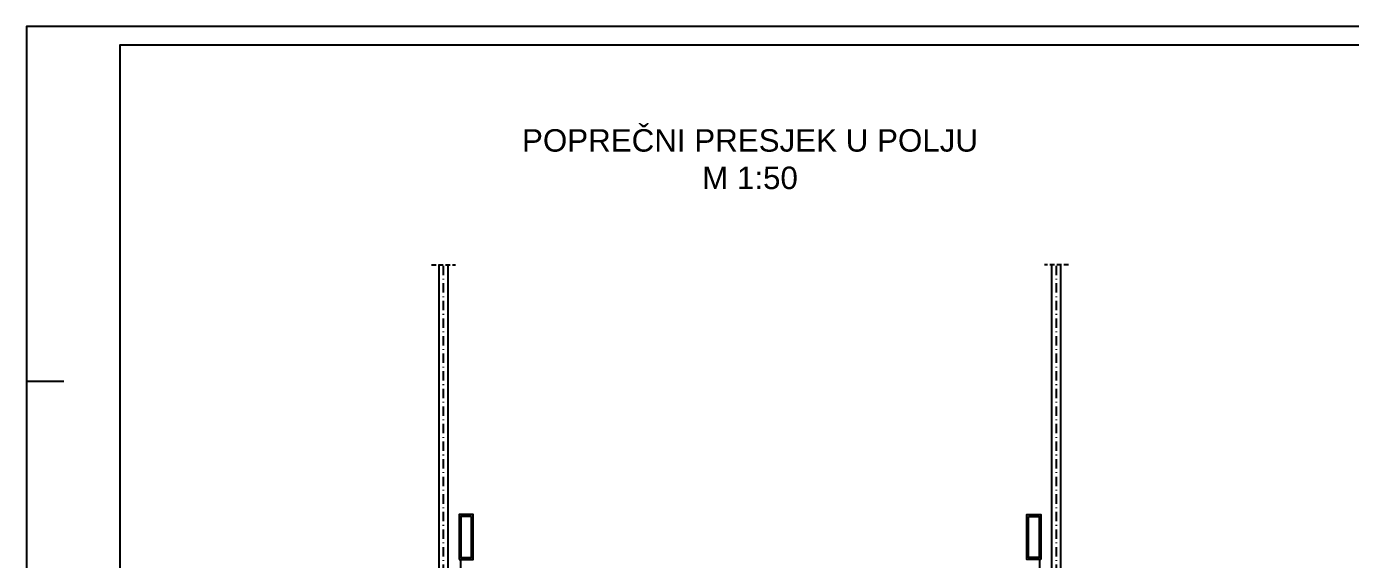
# Model space of a CAD drawing. Header units: millimetres. Extents: x -1571 to 3041, y 35 to 2455.
# Drawn here: x -1571 to 201, y 1743 to 2455 of the extents above; entities that cross this region are included whole.
import ezdxf

# ---------------------------------------------------------------- set-up
doc = ezdxf.new("R2010")
doc.units = ezdxf.units.MM
doc.header["$LTSCALE"] = 50
doc.header["$MEASUREMENT"] = 0
doc.linetypes.add('CRTA_TOČKA', pattern=[0.47, 0.25, -0.1, 0.02, -0.1])
doc.linetypes.add('HIDDEN2', pattern=[0.1875, 0.125, -0.0625])
for name, color, linetype in [('BETON', 7, 'Continuous'), ('BETON tanko', 40, 'Continuous'), ('FILE', 8, 'Continuous'), ('NEVIDLJIVO', 9, 'HIDDEN2'), ('OSI', 2, 'CRTA_TOČKA'), ('POM', 9, 'Continuous'), ('Tekst', 3, 'Continuous')]:
    doc.layers.add(name, color=color, linetype=linetype)
doc.styles.get("Standard").update_dxf_attribs({"font": 'ARIAL.TTF'})

msp = doc.modelspace()

# ---------------------------------------------------------------- linework, layer by layer
at = {"layer": 'BETON'}
for points in [[(-1570.5, 506.5), (3040.7, 506.5), (3040.7, 2455.4), (-1570.5, 2455.4)], [(-1445.5, 531.5), (3015.7, 531.5), (3015.7, 2430.4), (-1445.5, 2430.4)]]:
    msp.add_lwpolyline(points, close=True, dxfattribs=at)
at = {"layer": 'BETON tanko'}
for p, q in [((-1018.5, 1412.3), (-1018.5, 2136.8)), ((-1006.5, 1412.3), (-1006.5, 2136.8)), ((-198.5, 1412.3), (-198.5, 2136.8)), ((-186.5, 1412.3), (-186.5, 2136.8)), ((-989.7, 1743.2), (-989.7, 1371.2)), ((-215.2, 1743.2), (-215.2, 1371.2))]:
    msp.add_line(p, q, dxfattribs=at)
for points in [[(-991.7, 1743.2), (-972.7, 1743.2), (-972.7, 1803.2), (-991.7, 1803.2)], [(-213.2, 1743.2), (-232.2, 1743.2), (-232.2, 1803.2), (-213.2, 1803.2)]]:
    msp.add_lwpolyline(points, close=True, dxfattribs=at)
at = {"layer": 'FILE'}
msp.add_line((-1570.5, 1981.5), (-1520.5, 1981.5), dxfattribs=at)
at = {"layer": 'NEVIDLJIVO'}
for p, q in [((-1028.5, 2136.8), (-996.5, 2136.8)), ((-176.5, 2136.8), (-208.5, 2136.8))]:
    msp.add_line(p, q, dxfattribs=at)
at = {"layer": 'OSI'}
for p, q in [((-1012.5, 1042.3), (-1012.5, 2136.8)), ((-192.5, 1042.3), (-192.5, 2136.8))]:
    msp.add_line(p, q, dxfattribs=at)
at = {"layer": 'POM'}
for points in [[(-975, 1800.7), (-989.4, 1800.7), (-989.4, 1745.7), (-975, 1745.7)], [(-229.9, 1800.7), (-215.6, 1800.7), (-215.6, 1745.7), (-229.9, 1745.7)]]:
    msp.add_lwpolyline(points, close=True, dxfattribs=at)

# ---------------------------------------------------------------- texts
at = {"layer": 'Tekst', "insert": (-602.5, 2278), "char_height": 30, "attachment_point": 5}
msp.add_mtext('{\\fArial|b0|i0|c238|p34;POPREČNI PRESJEK U POLJU \\PM 1:50}', dxfattribs=at)

doc.saveas('drawing.dxf')
